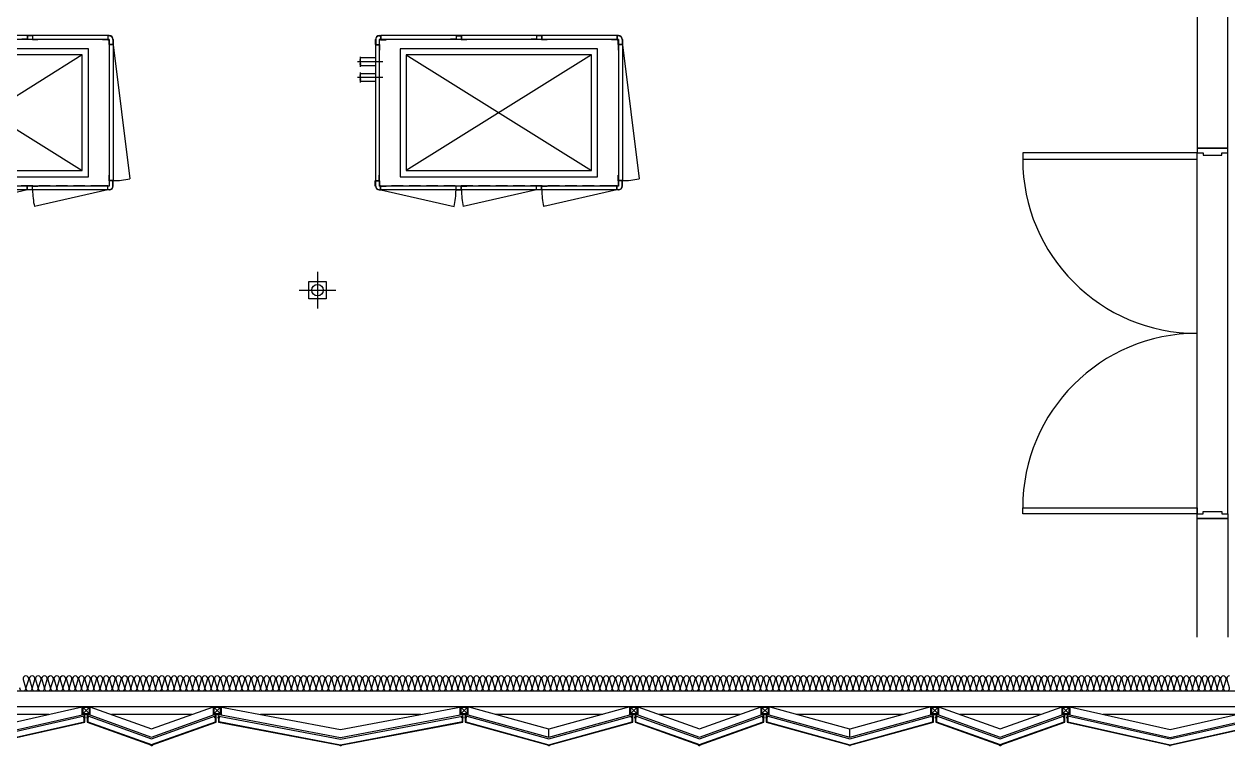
# Model space of a CAD drawing. Header units: millimetres. Extents: x -95754 to 177808, y 34455 to 150605.
# Drawn here: x 108102 to 115904, y 106751 to 111430 of the extents above; entities that cross this region are included whole.
import ezdxf

# ---------------------------------------------------------------- set-up
doc = ezdxf.new("R2010")
doc.units = ezdxf.units.MM
doc.header["$LTSCALE"] = 300
doc.linetypes.add('HID', pattern=[2.8, 1.8, -1])
doc.linetypes.add('HIDDEN', pattern=[0.375, 0.25, -0.125])
for name, color, linetype in [('6FIN', 6, 'Continuous'), ('A-DOOR', 4, 'Continuous'), ('A-DOOR-1', 1, 'Continuous'), ('A-DOOR-8', 8, 'Continuous'), ('A-ETC-기계', 253, 'Continuous'), ('A-SYM', 7, 'Continuous'), ('A-WALL-D', 7, 'Continuous'), ('A-지붕바닥', 251, 'Continuous'), ('A-하지철물', 55, 'Continuous'), ('alucobond', 4, 'Continuous'), ('ISL', 251, 'Continuous'), ('mold', 4, 'Continuous'), ('SHEET', 6, 'Continuous'), ('우수계획', 7, 'Continuous')]:
    doc.layers.add(name, color=color, linetype=linetype)

# ---------------------------------------------------------------- blocks, each defined once
blk = doc.blocks.new('FSD-6')
at = {"layer": 'A-DOOR'}
for points in [[(-200, 2370), (-1330, 2370), (-1330, 2330), (-200, 2330)], [(-200, 2400), (-200, 2370), (-160, 2370), (-160, 2355), (-40, 2355), (-40, 2370), (0, 2370), (0, 2400)], [(-200, 30), (-1330, 30), (-1330, 70), (-200, 70)], [(-200, 0), (-200, 30), (-160, 30), (-160, 45), (-40, 45), (-40, 30), (0, 30), (0, 0)]]:
    blk.add_lwpolyline(points, close=True, dxfattribs=at)
at = {"layer": 'A-DOOR-1'}
for centre, start, end in [((-200, 2330), 180, 270), ((-200, 70), 90, 180)]:
    blk.add_arc(centre, 1130, start, end, dxfattribs=at)
at = {"layer": 'A-DOOR-8'}
for p, q in [((-200, 30), (-200, 2370)), ((0, 30), (0, 2370))]:
    blk.add_line(p, q, dxfattribs=at)
blk = doc.blocks.new('EX-1100')
at = {"layer": '6FIN', "elevation": 0}
for points in [[(3.2, 204.1), (46.8, 204.1, 0.414214), (50, 207.3), (50, 250.9, 0.414214), (46.8, 254.1), (3.2, 254.1, 0.414214), (0, 250.9), (0, 207.3, 0.414214)], [(1146.8, 204.1), (1103.2, 204.1, -0.414214), (1100, 207.3), (1100, 250.9, -0.414214), (1103.2, 254.1), (1146.8, 254.1, -0.414214), (1150, 250.9), (1150, 207.3, -0.414214)]]:
    blk.add_lwpolyline(points, format="xyb", close=True, dxfattribs=at)
at = {"layer": 'A-하지철물'}
for p, q in [((1100, 254.1), (50, 254.1)), ((923.1, 204.1), (226.9, 204.1)), ((575, 55.9), (575, 107.8))]:
    blk.add_line(p, q, dxfattribs=at)
at = {"layer": 'A-하지철물', "elevation": 0}
blk.add_lwpolyline([(1100, 201.1), (1100, 253), (575, 107.8), (50, 253), (50, 201.1), (575, 55.9)], close=True, dxfattribs=at)
at = {"layer": 'A-하지철물'}
blk.add_circle((575, 4.1), 4.07, dxfattribs=at)
at = {"layer": 'alucobond', "color": 251, "linetype": 'HID', "ltscale": 10}
for p, q in [((30.2, 185.1), (41.5, 185.1)), ((31.5, 182.4), (31.5, 187.8)), ((31.5, 186.6), (39.5, 186.6)), ((31.5, 183.6), (39.5, 183.6)), ((32, 189.3), (32.5, 189.3)), ((32, 180.9), (32.5, 180.9)), ((32.5, 180.9), (32.5, 189.3)), ((38, 182.7), (38, 187.4)), ((39.5, 182.7), (39.5, 187.4)), ((1119.8, 185.1), (1108.5, 185.1)), ((1110.5, 182.7), (1110.5, 187.4)), ((1118.5, 186.6), (1110.5, 186.6)), ((1118.5, 183.6), (1110.5, 183.6)), ((1112, 182.7), (1112, 187.4)), ((1117.5, 180.9), (1117.5, 189.3)), ((1118, 189.3), (1117.5, 189.3)), ((1118, 180.9), (1117.5, 180.9)), ((1118.5, 182.4), (1118.5, 187.8))]:
    blk.add_line(p, q, dxfattribs=at)
at = {"layer": 'alucobond'}
for p, q in [((32.5, 195.1), (36.5, 195.1)), ((1117.5, 195.1), (1113.5, 195.1))]:
    blk.add_line(p, q, dxfattribs=at)
at = {"layer": 'alucobond', "color": 251, "linetype": 'HID', "ltscale": 10, "elevation": 0}
for points in [[(32, 189.3), (31.5, 187.8)], [(32, 180.9), (31.5, 182.4)], [(36.5, 194.5), (575, 45.6), (1113.5, 194.5)], [(1118, 189.3), (1118.5, 187.8)], [(1118, 180.9), (1118.5, 182.4)]]:
    blk.add_lwpolyline(points, dxfattribs=at)
at = {"layer": 'alucobond', "elevation": 0}
for points in [[(32.5, 195.1), (32.5, 154.1), (575, 4.1), (1117.5, 154.1), (1117.5, 195.1)], [(36.5, 195.1), (36.5, 157.1), (575, 8.2), (1113.5, 157.1), (1113.5, 195.1)], [(1113.5, 195.1), (1113.5, 157.2)]]:
    blk.add_lwpolyline(points, dxfattribs=at)
at = {"layer": 'alucobond', "color": 251, "linetype": 'HID', "ltscale": 10, "elevation": 0}
for points in [[(39.5, 186.6, -0.666667), (39.5, 183.6, -1.5)], [(1110.5, 186.6, 0.666667), (1110.5, 183.6, 1.5)]]:
    blk.add_lwpolyline(points, format="xyb", dxfattribs=at)
at = {"layer": 'alucobond', "color": 251, "linetype": 'HID', "ltscale": 10}
for centre, start, end in [((38.7, 187.4), 0, 180), ((38.7, 182.7), 180, 0), ((1111.3, 187.4), 0, 180), ((1111.3, 182.7), 180, 0)]:
    blk.add_arc(centre, 0.75, start, end, dxfattribs=at)
at = {"layer": 'mold', "color": 4, "elevation": 0}
for points in [[(25, 204.1), (25, 202.6)], [(1125, 204.1), (1125, 202.6)]]:
    blk.add_lwpolyline(points, dxfattribs=at)
at = {"layer": 'SHEET', "color": 8}
for p, q in [((46.8, 250.9), (3.2, 207.3)), ((3.2, 250.9), (46.8, 207.3)), ((1103.2, 250.9), (1146.8, 207.3)), ((1146.8, 250.9), (1103.2, 207.3))]:
    blk.add_line(p, q, dxfattribs=at)
at = {"layer": 'SHEET', "color": 8, "elevation": 0}
for points in [[(3.2, 207.3), (46.8, 207.3), (46.8, 250.9), (3.2, 250.9)], [(1146.8, 207.3), (1103.2, 207.3), (1103.2, 250.9), (1146.8, 250.9)]]:
    blk.add_lwpolyline(points, close=True, dxfattribs=at)
blk = doc.blocks.new('EX-850-1')
at = {"layer": '6FIN', "elevation": 0}
for points in [[(3.2, 204.1), (46.8, 204.1, 0.414214), (50, 207.3), (50, 250.9, 0.414214), (46.8, 254.1), (3.2, 254.1, 0.414214), (0, 250.9), (0, 207.3, 0.414214)], [(896.8, 204.1), (853.2, 204.1, -0.414214), (850, 207.3), (850, 250.9, -0.414214), (853.2, 254.1), (896.8, 254.1, -0.414214), (900, 250.9), (900, 207.3, -0.414214)]]:
    blk.add_lwpolyline(points, format="xyb", close=True, dxfattribs=at)
at = {"layer": 'A-하지철물'}
for p, q in [((850, 254.1), (50, 254.1)), ((710.9, 204.1), (189.1, 204.1))]:
    blk.add_line(p, q, dxfattribs=at)
at = {"layer": 'A-하지철물', "elevation": 0}
for points in [[(49.9, 254.1), (450, 110.3), (850.1, 254.1)], [(50, 204.1), (50, 200.9), (450, 57.2), (850, 200.9), (850, 204.1)]]:
    blk.add_lwpolyline(points, dxfattribs=at)
at = {"layer": 'A-하지철물'}
blk.add_circle((450, 4.1), 4.07, dxfattribs=at)
at = {"layer": 'alucobond', "color": 251, "linetype": 'HID', "ltscale": 10}
for p, q in [((30.2, 185.1), (41.5, 185.1)), ((31.5, 182.4), (31.5, 187.8)), ((31.5, 186.6), (39.5, 186.6)), ((31.5, 183.6), (39.5, 183.6)), ((32, 189.3), (32.5, 189.3)), ((32, 180.9), (32.5, 180.9)), ((32.5, 180.9), (32.5, 189.3)), ((38, 182.7), (38, 187.4)), ((39.5, 182.7), (39.5, 187.4)), ((869.8, 185.1), (858.5, 185.1)), ((860.5, 182.7), (860.5, 187.4)), ((868.5, 186.6), (860.5, 186.6)), ((868.5, 183.6), (860.5, 183.6)), ((862, 182.7), (862, 187.4)), ((867.5, 180.9), (867.5, 189.3)), ((868, 189.3), (867.5, 189.3)), ((868, 180.9), (867.5, 180.9)), ((868.5, 182.4), (868.5, 187.8))]:
    blk.add_line(p, q, dxfattribs=at)
at = {"layer": 'alucobond'}
for p, q in [((32.5, 195.1), (36.5, 195.1)), ((867.5, 195.1), (863.5, 195.1))]:
    blk.add_line(p, q, dxfattribs=at)
at = {"layer": 'alucobond', "color": 251, "linetype": 'HID', "ltscale": 10}
for points in [[(32, 189.3), (31.5, 187.8)], [(32, 180.9), (31.5, 182.4)], [(868, 189.3), (868.5, 187.8)], [(868, 180.9), (868.5, 182.4)]]:
    blk.add_lwpolyline(points, dxfattribs=at)
at = {"layer": 'alucobond', "elevation": 0}
for points in [[(32.5, 195.1), (32.5, 154.1), (450, 4.1), (867.5, 154.1), (867.5, 195.1)], [(36.5, 195.1), (36.5, 156.9), (450, 8.3), (863.5, 156.9), (863.5, 195.1)]]:
    blk.add_lwpolyline(points, dxfattribs=at)
at = {"layer": 'alucobond', "color": 251, "linetype": 'HID', "ltscale": 10, "elevation": 0}
blk.add_lwpolyline([(36.5, 195.1), (450, 46.6), (863.5, 195.1)], dxfattribs=at)
at = {"layer": 'alucobond', "color": 251, "linetype": 'HID', "ltscale": 10}
for points in [[(39.5, 186.6, -0.666667), (39.5, 183.6, -1.5)], [(860.5, 186.6, 0.666667), (860.5, 183.6, 1.5)]]:
    blk.add_lwpolyline(points, format="xyb", dxfattribs=at)
for centre, start, end in [((38.7, 187.4), 0, 180), ((38.7, 182.7), 180, 0), ((861.3, 187.4), 0, 180), ((861.3, 182.7), 180, 0)]:
    blk.add_arc(centre, 0.75, start, end, dxfattribs=at)
at = {"layer": 'mold', "color": 4}
for points in [[(25, 204.1), (25, 202.6)], [(875, 204.1), (875, 202.6)]]:
    blk.add_lwpolyline(points, dxfattribs=at)
at = {"layer": 'SHEET', "color": 8}
for p, q in [((46.8, 250.9), (3.2, 207.3)), ((3.2, 250.9), (46.8, 207.3)), ((853.2, 250.9), (896.8, 207.3)), ((896.8, 250.9), (853.2, 207.3))]:
    blk.add_line(p, q, dxfattribs=at)
at = {"layer": 'SHEET', "color": 8, "elevation": 0}
for points in [[(3.2, 207.3), (46.8, 207.3), (46.8, 250.9), (3.2, 250.9)], [(896.8, 207.3), (853.2, 207.3), (853.2, 250.9), (896.8, 250.9)]]:
    blk.add_lwpolyline(points, close=True, dxfattribs=at)
blk = doc.blocks.new('EX-1350')
at = {"layer": '6FIN', "elevation": 0}
for points in [[(3.2, 204.1), (46.8, 204.1, 0.414214), (50, 207.3), (50, 250.9, 0.414214), (46.8, 254.1), (3.2, 254.1, 0.414214), (0, 250.9), (0, 207.3, 0.414214)], [(1396.8, 204.1), (1353.2, 204.1, -0.414214), (1350, 207.3), (1350, 250.9, -0.414214), (1353.2, 254.1), (1396.8, 254.1, -0.414214), (1400, 250.9), (1400, 207.3, -0.414214)]]:
    blk.add_lwpolyline(points, format="xyb", close=True, dxfattribs=at)
at = {"layer": 'A-하지철물'}
for p, q in [((1350, 254.1), (50, 254.1)), ((1133.9, 204.1), (266.1, 204.1))]:
    blk.add_line(p, q, dxfattribs=at)
at = {"layer": 'A-하지철물', "elevation": 0}
for points in [[(49.7, 252.7), (700, 106.6), (1350.3, 252.7)], [(50, 254.1), (50, 201.4), (700, 55.3), (1350, 201.4), (1350, 254.1)]]:
    blk.add_lwpolyline(points, dxfattribs=at)
at = {"layer": 'A-하지철물'}
blk.add_circle((700, 4.1), 4.07, dxfattribs=at)
at = {"layer": 'alucobond', "color": 251, "linetype": 'HID', "ltscale": 10}
for p, q in [((30.2, 185.1), (41.5, 185.1)), ((31.5, 182.4), (31.5, 187.8)), ((31.5, 186.6), (39.5, 186.6)), ((31.5, 183.6), (39.5, 183.6)), ((32, 189.3), (32.5, 189.3)), ((32, 180.9), (32.5, 180.9)), ((32.5, 180.9), (32.5, 189.3)), ((38, 182.7), (38, 187.4)), ((39.5, 182.7), (39.5, 187.4)), ((1369.8, 185.1), (1358.5, 185.1)), ((1360.5, 182.7), (1360.5, 187.4)), ((1368.5, 186.6), (1360.5, 186.6)), ((1368.5, 183.6), (1360.5, 183.6)), ((1362, 182.7), (1362, 187.4)), ((1367.5, 180.9), (1367.5, 189.3)), ((1368, 189.3), (1367.5, 189.3)), ((1368, 180.9), (1367.5, 180.9)), ((1368.5, 182.4), (1368.5, 187.8))]:
    blk.add_line(p, q, dxfattribs=at)
at = {"layer": 'alucobond'}
for p, q in [((32.5, 195.1), (36.5, 195.1)), ((1367.5, 195.1), (1363.5, 195.1))]:
    blk.add_line(p, q, dxfattribs=at)
at = {"layer": 'alucobond', "color": 251, "linetype": 'HID', "ltscale": 10, "elevation": 0}
for points in [[(32, 189.3), (31.5, 187.8)], [(32, 180.9), (31.5, 182.4)], [(36.5, 194.2), (700, 45.1), (1363.5, 194.2)], [(1368, 189.3), (1368.5, 187.8)], [(1368, 180.9), (1368.5, 182.4)]]:
    blk.add_lwpolyline(points, dxfattribs=at)
at = {"layer": 'alucobond', "elevation": 0}
for points in [[(32.5, 195.1), (32.5, 154.1), (700, 4.1), (1367.5, 154.1), (1367.5, 195.1)], [(36.5, 195.1), (36.5, 157.3), (700, 8.2), (1363.5, 157.3), (1363.5, 195.1)]]:
    blk.add_lwpolyline(points, dxfattribs=at)
at = {"layer": 'alucobond', "color": 251, "linetype": 'HID', "ltscale": 10, "elevation": 0}
for points in [[(39.5, 186.6, -0.666667), (39.5, 183.6, -1.5)], [(1360.5, 186.6, 0.666667), (1360.5, 183.6, 1.5)]]:
    blk.add_lwpolyline(points, format="xyb", dxfattribs=at)
at = {"layer": 'alucobond', "color": 251, "linetype": 'HID', "ltscale": 10}
for centre, start, end in [((38.7, 187.4), 0, 180), ((38.7, 182.7), 180, 0), ((1361.3, 187.4), 0, 180), ((1361.3, 182.7), 180, 0)]:
    blk.add_arc(centre, 0.75, start, end, dxfattribs=at)
at = {"layer": 'mold', "color": 4, "elevation": 0}
for points in [[(25, 204.1), (25, 202.6)], [(1375, 204.1), (1375, 202.6)]]:
    blk.add_lwpolyline(points, dxfattribs=at)
at = {"layer": 'SHEET', "color": 8}
for p, q in [((46.8, 250.9), (3.2, 207.3)), ((3.2, 250.9), (46.8, 207.3)), ((1353.2, 250.9), (1396.8, 207.3)), ((1396.8, 250.9), (1353.2, 207.3))]:
    blk.add_line(p, q, dxfattribs=at)
at = {"layer": 'SHEET', "color": 8, "elevation": 0}
for points in [[(3.2, 207.3), (46.8, 207.3), (46.8, 250.9), (3.2, 250.9)], [(1396.8, 207.3), (1353.2, 207.3), (1353.2, 250.9), (1396.8, 250.9)]]:
    blk.add_lwpolyline(points, close=True, dxfattribs=at)
blk = doc.blocks.new('EX-1600')
at = {"layer": '6FIN', "elevation": 0}
for points in [[(3.2, 204.1), (46.8, 204.1, 0.414214), (50, 207.3), (50, 250.9, 0.414214), (46.8, 254.1), (3.2, 254.1, 0.414214), (0, 250.9), (0, 207.3, 0.414214)], [(1646.8, 204.1), (1603.2, 204.1, -0.414214), (1600, 207.3), (1600, 250.9, -0.414214), (1603.2, 254.1), (1646.8, 254.1, -0.414214), (1650, 250.9), (1650, 207.3, -0.414214)]]:
    blk.add_lwpolyline(points, format="xyb", close=True, dxfattribs=at)
at = {"layer": 'A-하지철물'}
for p, q in [((1600, 254.1), (50, 254.1)), ((1344, 204.1), (306, 204.1))]:
    blk.add_line(p, q, dxfattribs=at)
at = {"layer": 'A-하지철물', "elevation": 0}
for points in [[(41.9, 254.1), (825, 105.8), (1608.1, 254.1)], [(50, 204.1), (50, 201.6), (825, 55), (1600, 201.6), (1600, 204.1)]]:
    blk.add_lwpolyline(points, dxfattribs=at)
at = {"layer": 'A-하지철물'}
blk.add_circle((825, 4.1), 4.07, dxfattribs=at)
at = {"layer": 'alucobond', "color": 251, "linetype": 'HID', "ltscale": 10}
for p, q in [((30.2, 185.1), (41.5, 185.1)), ((31.5, 182.4), (31.5, 187.8)), ((31.5, 186.6), (39.5, 186.6)), ((31.5, 183.6), (39.5, 183.6)), ((32, 189.3), (32.5, 189.3)), ((32, 180.9), (32.5, 180.9)), ((32.5, 180.9), (32.5, 189.3)), ((38, 182.7), (38, 187.4)), ((39.5, 182.7), (39.5, 187.4)), ((1619.8, 185.1), (1608.5, 185.1)), ((1610.5, 182.7), (1610.5, 187.4)), ((1618.5, 186.6), (1610.5, 186.6)), ((1618.5, 183.6), (1610.5, 183.6)), ((1612, 182.7), (1612, 187.4)), ((1617.5, 180.9), (1617.5, 189.3)), ((1618, 189.3), (1617.5, 189.3)), ((1618, 180.9), (1617.5, 180.9)), ((1618.5, 182.4), (1618.5, 187.8))]:
    blk.add_line(p, q, dxfattribs=at)
at = {"layer": 'alucobond'}
for p, q in [((32.5, 195.1), (36.5, 195.1)), ((1617.5, 195.1), (1613.5, 195.1))]:
    blk.add_line(p, q, dxfattribs=at)
at = {"layer": 'alucobond', "color": 251, "linetype": 'HID', "ltscale": 10}
for points in [[(32, 189.3), (31.5, 187.8)], [(32, 180.9), (31.5, 182.4)]]:
    blk.add_lwpolyline(points, dxfattribs=at)
at = {"layer": 'alucobond', "elevation": 0}
for points in [[(32.5, 195.1), (32.5, 154.1), (825, 4.1), (1617.5, 154.1), (1617.5, 195.1)], [(36.5, 195.1), (36.5, 157.4), (825, 8.1), (1613.5, 157.4), (1613.5, 195.1)]]:
    blk.add_lwpolyline(points, dxfattribs=at)
at = {"layer": 'alucobond', "color": 251, "linetype": 'HID', "ltscale": 10, "elevation": 0}
for points in [[(36.5, 194), (825, 44.8), (1613.5, 194)], [(1618, 189.3), (1618.5, 187.8)], [(1618, 180.9), (1618.5, 182.4)]]:
    blk.add_lwpolyline(points, dxfattribs=at)
at = {"layer": 'alucobond', "color": 251, "linetype": 'HID', "ltscale": 10}
blk.add_lwpolyline([(39.5, 186.6, -0.666667), (39.5, 183.6, -1.5)], format="xyb", dxfattribs=at)
at = {"layer": 'alucobond', "color": 251, "linetype": 'HID', "ltscale": 10, "elevation": 0}
blk.add_lwpolyline([(1610.5, 186.6, 0.666667), (1610.5, 183.6, 1.5)], format="xyb", dxfattribs=at)
at = {"layer": 'alucobond', "color": 251, "linetype": 'HID', "ltscale": 10}
for centre, start, end in [((38.7, 187.4), 0, 180), ((38.7, 182.7), 180, 0), ((1611.3, 187.4), 0, 180), ((1611.3, 182.7), 180, 0)]:
    blk.add_arc(centre, 0.75, start, end, dxfattribs=at)
at = {"layer": 'mold', "color": 4}
blk.add_lwpolyline([(25, 204.1), (25, 202.6)], dxfattribs=at)
at = {"layer": 'mold', "color": 4, "elevation": 0}
blk.add_lwpolyline([(1625, 204.1), (1625, 202.6)], dxfattribs=at)
at = {"layer": 'SHEET', "color": 8}
for p, q in [((46.8, 250.9), (3.2, 207.3)), ((3.2, 250.9), (46.8, 207.3)), ((1603.2, 250.9), (1646.8, 207.3)), ((1646.8, 250.9), (1603.2, 207.3))]:
    blk.add_line(p, q, dxfattribs=at)
at = {"layer": 'SHEET', "color": 8, "elevation": 0}
for points in [[(3.2, 207.3), (46.8, 207.3), (46.8, 250.9), (3.2, 250.9)], [(1646.8, 207.3), (1603.2, 207.3), (1603.2, 250.9), (1646.8, 250.9)]]:
    blk.add_lwpolyline(points, close=True, dxfattribs=at)
blk = doc.blocks.new('A$Cacae0627')
at = {"layer": '우수계획', "color": 1}
for p, q in [((0, 528), (0, -528)), ((-528, 0), (528, 0))]:
    blk.add_line(p, q, dxfattribs=at)
at = {"layer": '우수계획', "color": 6, "lineweight": -3}
blk.add_lwpolyline([(-250, 250), (250, 250), (250, -250), (-250, -250)], close=True, dxfattribs=at)
blk.add_circle((0, 0), 167, dxfattribs=at)
blk = doc.blocks.new('A$Cfdea7a82')
at = {"layer": 'A-SYM', "xscale": 0.2249999999999964, "yscale": 0.2249999999999964, "zscale": 0.2249999999999964}
blk.add_blockref('A$Cacae0627', (203.8, 118.8, 0), dxfattribs=at)
blk = doc.blocks.new('A$C1CC31BB9')
at = {"color": 0, "linetype": 'Continuous'}
for p, q in [((36.2, 25), (0, 25)), ((0, 25), (0, 23.8)), ((35, 23.8), (0, 23.8)), ((35, 0), (35, 23.8)), ((35, 0), (70, 0)), ((36.2, 1.2), (36.2, 25)), ((36.2, 1.2), (68.8, 1.2)), ((68.8, 1.2), (68.8, 25)), ((68.8, 25), (105, 25)), ((70, 0), (70, 23.8)), ((70, 23.8), (105, 23.8)), ((105, 25), (105, 23.8))]:
    blk.add_line(p, q, dxfattribs=at)
blk = doc.blocks.new('G$C5C232643')
at = {"color": 0}
for p, q in [((-775, 0), (-765, 0)), ((-765, 0), (-765, -25)), ((765, 0), (-765, 0)), ((775, 0), (765, 0)), ((765, 0), (765, -25)), ((-800, -25), (-800, -60)), ((-800, -25), (-800, -60)), ((-800, -60), (-775, -60)), ((-800, -60), (-800, -940)), ((-800, -60), (-800, -940)), ((-775, -60), (-775, -95)), ((-765, -25), (-730, -25)), ((765, -25), (730, -25)), ((800, -60), (775, -60)), ((775, -60), (775, -95)), ((800, -25), (800, -60)), ((800, -60), (800, -940)), ((-897.9, -202.2), (-897.9, -136.5)), ((-800, -144.7), (-800, -144.7)), ((-800, -144.7), (-800, -144.7)), ((-752.1, -169.8), (-917.2, -169.8)), ((-752.1, -271.5), (-917.2, -271.5)), ((-897.9, -303.9), (-897.9, -238.2)), ((-800, -500), (-800, -900)), ((-775, -940), (-775, -905)), ((775, -940), (775, -905)), ((-800, -975), (-800, -940)), ((-800, -940), (-775, -940)), ((-800, -975), (-800, -940)), ((-800, -975), (-800, -940)), ((-775, -1000), (-765, -1000)), ((-765, -1000), (-765, -975)), ((-765, -975), (-730, -975)), ((765, -1000), (-765, -1000)), ((765, -975), (730, -975)), ((765, -1000), (765, -975)), ((775, -1000), (765, -1000)), ((800, -940), (775, -940)), ((800, -975), (800, -940))]:
    blk.add_line(p, q, dxfattribs=at)
at = {"color": 0, "linetype": 'HIDDEN'}
for p, q in [((-801.6, -25), (-801.6, -58.4)), ((-798.4, -25), (-798.4, -58.4)), ((-798.4, -58.4), (-773.4, -58.4)), ((-775, -1.6), (-766.6, -1.6)), ((-773.4, -58.4), (-773.4, -95)), ((-766.6, -1.6), (-766.6, -26.6)), ((-766.6, -26.6), (-730, -26.6)), ((-730, -26.6), (-730, -25)), ((730, -26.6), (730, -25)), ((766.6, -26.6), (730, -26.6)), ((775, -1.6), (766.6, -1.6)), ((766.6, -1.6), (766.6, -26.6)), ((798.4, -58.4), (773.4, -58.4)), ((773.4, -58.4), (773.4, -95)), ((798.4, -25), (798.4, -58.4)), ((-773.4, -95), (-775, -95)), ((773.4, -95), (775, -95)), ((-773.4, -905), (-775, -905)), ((-773.4, -941.6), (-773.4, -905)), ((773.4, -941.6), (773.4, -905)), ((773.4, -905), (775, -905)), ((-801.6, -975), (-801.6, -941.6)), ((-798.4, -975), (-798.4, -941.6)), ((-798.4, -941.6), (-773.4, -941.6)), ((-775, -998.4), (-766.6, -998.4)), ((-766.6, -998.4), (-766.6, -973.4)), ((-766.6, -973.4), (-730, -973.4)), ((-730, -973.4), (-730, -975)), ((730, -973.4), (-730, -973.4)), ((766.6, -973.4), (730, -973.4)), ((730, -973.4), (730, -975)), ((766.6, -998.4), (766.6, -973.4)), ((775, -998.4), (766.6, -998.4)), ((798.4, -941.6), (773.4, -941.6)), ((798.4, -975), (798.4, -941.6))]:
    blk.add_line(p, q, dxfattribs=at)
at = {"color": 0, "linetype": 'Continuous'}
for p, q in [((-775, -25), (-775, -975)), ((775, -25), (-775, -25)), ((775, -25), (775, -975)), ((800, -60), (908.1, -927.7)), ((775, -975), (-775, -975)), ((-765, -1000), (-290.3, -1108.1)), ((244, -1000), (-230.7, -1108.1)), ((765, -1000), (290.3, -1108.1))]:
    blk.add_line(p, q, dxfattribs=at)
at = {"color": 0, "linetype": 'ByBlock'}
for p, q in [((-773.4, -58.4), (-773.4, -26.6)), ((-766.6, -26.6), (-773.4, -26.6)), ((766.6, -26.6), (773.4, -26.6)), ((773.4, -58.4), (773.4, -26.6)), ((-800, -144.8), (-897.9, -144.8)), ((-800, -194.8), (-897.9, -194.8)), ((-800, -246.5), (-897.9, -246.5)), ((-800, -296.5), (-897.9, -296.5)), ((-773.4, -941.6), (-773.4, -973.4)), ((-766.6, -973.4), (-773.4, -973.4)), ((766.6, -973.4), (773.4, -973.4)), ((773.4, -941.6), (773.4, -973.4))]:
    blk.add_line(p, q, dxfattribs=at)
at = {"color": 0, "linetype": 'Continuous', "ltscale": 1000}
for p, q in [((600, -125), (-600, -875)), ((-600, -125), (600, -875))]:
    blk.add_line(p, q, dxfattribs=at)
at = {"color": 0, "linetype": 'ByBlock'}
blk.add_lwpolyline([(-640, -915), (640, -915), (640, -85), (-640, -85)], close=True, dxfattribs=at)
at = {"color": 0, "linetype": 'Continuous'}
blk.add_lwpolyline([(-600, -875), (600, -875), (600, -125), (-600, -125)], close=True, dxfattribs=at)
at = {"color": 0}
for centre, start, end in [((-775, -25), 90, 180), ((775, -25), 0, 90), ((-775, -975), 180, 270), ((775, -975), 270, 0)]:
    blk.add_arc(centre, 25, start, end, dxfattribs=at)
at = {"color": 0, "linetype": 'HIDDEN'}
for centre, start, end in [((-775, -25), 90, 180.00287), ((775, -25), 359.99713, 90), ((-775, -975), 179.99713, 270), ((775, -975), 270, 0.00287)]:
    blk.add_arc(centre, 23.4, start, end, dxfattribs=at)
at = {"color": 0, "linetype": 'ByBlock'}
for centre, start, end in [((-868, -157.3), 157.30187, 202.69813), ((-868, -182.3), 157.30187, 202.69813), ((-927.8, -182.3), 337.30187, 22.69813), ((-868, -259), 157.30187, 202.69813), ((-868, -284), 157.30187, 202.69813), ((-927.8, -284), 337.30187, 22.69813)]:
    blk.add_arc(centre, 32.4, start, end, dxfattribs=at)
at = {"color": 0, "linetype": 'Continuous'}
for centre, start, end in [((800, -459.5), 270, 283.00724), ((-758.5, -1000), 346.99276, 0), ((237.5, -1000), 180, 193.00724), ((758.5, -1000), 180, 193.00724)]:
    blk.add_arc(centre, 480.5, start, end, dxfattribs=at)
at = {"color": 0, "xscale": -1, "rotation": 180}
blk.add_blockref('A$C1CC31BB9', (-313, 0), dxfattribs=at)
at = {"color": 0, "rotation": 180}
blk.add_blockref('A$C1CC31BB9', (313, 0), dxfattribs=at)
at = {"color": 0}
blk.add_blockref('A$C1CC31BB9', (-313, -1000), dxfattribs=at)
at = {"color": 0, "xscale": -1}
blk.add_blockref('A$C1CC31BB9', (313, -1000), dxfattribs=at)
blk = doc.blocks.new('4F_기계장비')
at = {"layer": 'A-ETC-기계'}
for p in [(15325.5, -37250), (18625.5, -37250)]:
    blk.add_blockref('G$C5C232643', p, dxfattribs=at)

msp = doc.modelspace()

# ---------------------------------------------------------------- linework, layer by layer
at = {"layer": 'A-WALL-D', "elevation": 0}
for points in [[(104153.6, 124005), (115703.6, 124005), (115703.6, 110625), (115903.6, 110625), (115903.6, 124205), (101953.6, 124205)], [(115703.6, 107455), (115703.6, 108225), (115903.6, 108225), (115903.6, 107455)]]:
    msp.add_lwpolyline(points, dxfattribs=at)
at = {"layer": 'ISL', "elevation": 0}
msp.add_lwpolyline([(177453.6, 135425), (177453.6, 107105), (92053.6, 107105), (92053.6, 121780)], dxfattribs=at)
msp.add_lwpolyline([(115913.9, 107205, 0.509267), (115896.3, 107180.8), (115911.6, 107129.3, -1.372593), (115876.3, 107129.3), (115891.6, 107180.8, 0.509267), (115873.9, 107205, 0.509267), (115856.3, 107180.8), (115871.6, 107129.3, -1.372593), (115836.3, 107129.3), (115851.6, 107180.8, 0.509267), (115833.9, 107205, 0.509267), (115816.3, 107180.8), (115831.6, 107129.3, -1.372593), (115796.3, 107129.3), (115811.6, 107180.8, 0.509267), (115793.9, 107205, 0.509267), (115776.3, 107180.8), (115791.6, 107129.3, -1.372593), (115756.3, 107129.3), (115771.6, 107180.8, 0.509267), (115753.9, 107205, 0.509267), (115736.3, 107180.8), (115751.6, 107129.3, -1.372593), (115716.3, 107129.3), (115731.6, 107180.8, 0.509267), (115713.9, 107205, 0.509267), (115696.3, 107180.8), (115711.6, 107129.3, -1.372593), (115676.3, 107129.3), (115691.6, 107180.8, 0.509267), (115673.9, 107205, 0.509267), (115656.3, 107180.8), (115671.6, 107129.3, -1.372593), (115636.3, 107129.3), (115651.6, 107180.8, 0.509267), (115633.9, 107205, 0.509267), (115616.3, 107180.8), (115631.6, 107129.3, -1.372593), (115596.3, 107129.3), (115611.6, 107180.8, 0.509267), (115593.9, 107205, 0.509267), (115576.3, 107180.8), (115591.6, 107129.3, -1.372593), (115556.3, 107129.3), (115571.6, 107180.8, 0.509267), (115553.9, 107205, 0.509267), (115536.3, 107180.8), (115551.6, 107129.3, -1.372593), (115516.3, 107129.3), (115531.6, 107180.8, 0.509267), (115513.9, 107205, 0.509267), (115496.3, 107180.8), (115511.6, 107129.3, -1.372593), (115476.3, 107129.3), (115491.6, 107180.8, 0.509267), (115473.9, 107205, 0.509267), (115456.3, 107180.8), (115471.6, 107129.3, -1.372593), (115436.3, 107129.3), (115451.6, 107180.8, 0.509267), (115433.9, 107205, 0.509267), (115416.3, 107180.8), (115431.6, 107129.3, -1.372593), (115396.3, 107129.3), (115411.6, 107180.8, 0.509267), (115393.9, 107205, 0.509267), (115376.3, 107180.8), (115391.6, 107129.3, -1.372593), (115356.3, 107129.3), (115371.6, 107180.8, 0.509267), (115353.9, 107205, 0.509267), (115336.3, 107180.8), (115351.6, 107129.3, -1.372593), (115316.3, 107129.3), (115331.6, 107180.8, 0.509267), (115313.9, 107205, 0.509267), (115296.3, 107180.8), (115311.6, 107129.3, -1.372593), (115276.3, 107129.3), (115291.6, 107180.8, 0.509267), (115274, 107205, 0.509267), (115256.3, 107180.8), (115271.6, 107129.3, -1.372593), (115236.3, 107129.3), (115251.6, 107180.8, 0.509267), (115234, 107205, 0.509267), (115216.3, 107180.8), (115231.6, 107129.3, -1.372593), (115196.3, 107129.3), (115211.6, 107180.8, 0.509267), (115194, 107205, 0.509267), (115176.3, 107180.8), (115191.6, 107129.3, -1.372593), (115156.3, 107129.3), (115171.6, 107180.8, 0.509267), (115154, 107205, 0.509267), (115136.3, 107180.8), (115151.6, 107129.3, -1.372593), (115116.3, 107129.3), (115131.6, 107180.8, 0.509267), (115114, 107205, 0.509267), (115096.3, 107180.8), (115111.6, 107129.3, -1.372593), (115076.3, 107129.3), (115091.6, 107180.8, 0.509267), (115074, 107205, 0.509267), (115056.3, 107180.8), (115071.6, 107129.3, -1.372593), (115036.3, 107129.3), (115051.6, 107180.8, 0.509267), (115034, 107205, 0.509267), (115016.3, 107180.8), (115031.6, 107129.3, -1.372593), (114996.3, 107129.3), (115011.6, 107180.8, 0.509267), (114994, 107205, 0.509267), (114976.3, 107180.8), (114991.6, 107129.3, -1.372593), (114956.3, 107129.3), (114971.6, 107180.8, 0.509267), (114954, 107205, 0.509267), (114936.3, 107180.8), (114951.6, 107129.3, -1.372593), (114916.3, 107129.3), (114931.6, 107180.8, 0.509267), (114914, 107205, 0.509267), (114896.3, 107180.8), (114911.6, 107129.3, -1.372593), (114876.3, 107129.3), (114891.6, 107180.8, 0.509267), (114874, 107205, 0.509267), (114856.3, 107180.8), (114871.6, 107129.3, -1.372593), (114836.3, 107129.3), (114851.6, 107180.8, 0.509267), (114834, 107205, 0.509267), (114816.3, 107180.8), (114831.6, 107129.3, -1.372593), (114796.3, 107129.3), (114811.6, 107180.8, 0.509267), (114794, 107205, 0.509267), (114776.3, 107180.8), (114791.6, 107129.3, -1.372593), (114756.3, 107129.3), (114771.6, 107180.8, 0.509267), (114754, 107205, 0.509267), (114736.3, 107180.8), (114751.6, 107129.3, -1.372593), (114716.3, 107129.3), (114731.6, 107180.8, 0.509267), (114714, 107205, 0.509267), (114696.3, 107180.8), (114711.6, 107129.3, -1.372593), (114676.3, 107129.3), (114691.6, 107180.8, 0.509267), (114674, 107205, 0.509267), (114656.3, 107180.8), (114671.6, 107129.3, -1.372593), (114636.3, 107129.3), (114651.6, 107180.8, 0.509267), (114634, 107205, 0.509267), (114616.3, 107180.8), (114631.6, 107129.3, -1.372593), (114596.3, 107129.3), (114611.6, 107180.8, 0.509267), (114594, 107205, 0.509267), (114576.3, 107180.8), (114591.6, 107129.3, -1.372593), (114556.3, 107129.3), (114571.6, 107180.8, 0.509267), (114554, 107205, 0.509267), (114536.3, 107180.8), (114551.6, 107129.3, -1.372593), (114516.3, 107129.3), (114531.6, 107180.8, 0.509267), (114514, 107205, 0.509267), (114496.3, 107180.8), (114511.6, 107129.3, -1.372593), (114476.3, 107129.3), (114491.6, 107180.8, 0.509267), (114474, 107205, 0.509267), (114456.3, 107180.8), (114471.6, 107129.3, -1.372593), (114436.3, 107129.3), (114451.6, 107180.8, 0.509267), (114434, 107205, 0.509267), (114416.3, 107180.8), (114431.6, 107129.3, -1.372593), (114396.3, 107129.3), (114411.6, 107180.8, 0.509267), (114394, 107205, 0.509267), (114376.3, 107180.8), (114391.6, 107129.3, -1.372593), (114356.3, 107129.3), (114371.6, 107180.8, 0.509267), (114354, 107205, 0.509267), (114336.3, 107180.8), (114351.6, 107129.3, -1.372593), (114316.3, 107129.3), (114331.6, 107180.8, 0.509267), (114314, 107205, 0.509267), (114296.3, 107180.8), (114311.6, 107129.3, -1.372593), (114276.3, 107129.3), (114291.6, 107180.8, 0.509267), (114274, 107205, 0.509267), (114256.3, 107180.8), (114271.6, 107129.3, -1.372593), (114236.3, 107129.3), (114251.6, 107180.8, 0.509267), (114234, 107205, 0.509267), (114216.3, 107180.8), (114231.6, 107129.3, -1.372593), (114196.3, 107129.3), (114211.6, 107180.8, 0.509267), (114194, 107205, 0.509267), (114176.3, 107180.8), (114191.6, 107129.3, -1.372593), (114156.3, 107129.3), (114171.6, 107180.8, 0.509267), (114154, 107205, 0.509267), (114136.3, 107180.8), (114151.6, 107129.3, -1.372593), (114116.3, 107129.3), (114131.6, 107180.8, 0.509267), (114114, 107205, 0.509267), (114096.3, 107180.8), (114111.6, 107129.3, -1.372593), (114076.3, 107129.3), (114091.6, 107180.8, 0.509267), (114074, 107205, 0.509267), (114056.3, 107180.8), (114071.6, 107129.3, -1.372593), (114036.3, 107129.3), (114051.6, 107180.8, 0.509267), (114034, 107205, 0.509267), (114016.3, 107180.8), (114031.6, 107129.3, -1.372593), (113996.3, 107129.3), (114011.6, 107180.8, 0.509267), (113994, 107205, 0.509267), (113976.3, 107180.8), (113991.6, 107129.3, -1.372593), (113956.3, 107129.3), (113971.6, 107180.8, 0.509267), (113954, 107205, 0.509267), (113936.3, 107180.8), (113951.6, 107129.3, -1.372593), (113916.3, 107129.3), (113931.6, 107180.8, 0.509267), (113914, 107205, 0.509267), (113896.3, 107180.8), (113911.6, 107129.3, -1.372593), (113876.3, 107129.3), (113891.6, 107180.8, 0.509267), (113874, 107205, 0.509267), (113856.3, 107180.8), (113871.6, 107129.3, -1.372593), (113836.3, 107129.3), (113851.6, 107180.8, 0.509267), (113834, 107205, 0.509267), (113816.3, 107180.8), (113831.6, 107129.3, -1.372593), (113796.3, 107129.3), (113811.6, 107180.8, 0.509267), (113794, 107205, 0.509267), (113776.3, 107180.8), (113791.6, 107129.3, -1.372593), (113756.3, 107129.3), (113771.6, 107180.8, 0.509267), (113754, 107205, 0.509267), (113736.3, 107180.8), (113751.6, 107129.3, -1.372593), (113716.3, 107129.3), (113731.6, 107180.8, 0.509267), (113714, 107205, 0.509267), (113696.3, 107180.8), (113711.6, 107129.3, -1.372593), (113676.3, 107129.3), (113691.6, 107180.8, 0.509267), (113674, 107205, 0.509267), (113656.3, 107180.8), (113671.6, 107129.3, -1.372593), (113636.3, 107129.3), (113651.6, 107180.8, 0.509267), (113634, 107205, 0.509267), (113616.3, 107180.8), (113631.6, 107129.3, -1.372593), (113596.3, 107129.3), (113611.6, 107180.8, 0.509267), (113594, 107205, 0.509267), (113576.3, 107180.8), (113591.6, 107129.3, -1.372593), (113556.3, 107129.3), (113571.6, 107180.8, 0.509267), (113554, 107205, 0.509267), (113536.3, 107180.8), (113551.6, 107129.3, -1.372593), (113516.3, 107129.3), (113531.6, 107180.8, 0.509267), (113514, 107205, 0.509267), (113496.3, 107180.8), (113511.6, 107129.3, -1.372593), (113476.3, 107129.3), (113491.6, 107180.8, 0.509267), (113474, 107205, 0.509267), (113456.3, 107180.8), (113471.6, 107129.3, -1.372593), (113436.3, 107129.3), (113451.6, 107180.8, 0.509267), (113434, 107205, 0.509267), (113416.3, 107180.8), (113431.6, 107129.3, -1.372593), (113396.3, 107129.3), (113411.6, 107180.8, 0.509267), (113394, 107205, 0.509267), (113376.3, 107180.8), (113391.6, 107129.3, -1.372593), (113356.3, 107129.3), (113371.6, 107180.8, 0.509267), (113354, 107205, 0.509267), (113336.3, 107180.8), (113351.6, 107129.3, -1.372593), (113316.3, 107129.3), (113331.6, 107180.8, 0.509267), (113314, 107205, 0.509267), (113296.3, 107180.8), (113311.6, 107129.3, -1.372593), (113276.3, 107129.3), (113291.6, 107180.8, 0.509267), (113274, 107205, 0.509267), (113256.3, 107180.8), (113271.6, 107129.3, -1.372593), (113236.3, 107129.3), (113251.6, 107180.8, 0.509267), (113234, 107205, 0.509267), (113216.3, 107180.8), (113231.6, 107129.3, -1.372593), (113196.3, 107129.3), (113211.6, 107180.8, 0.509267), (113194, 107205, 0.509267), (113176.3, 107180.8), (113191.6, 107129.3, -1.372593), (113156.3, 107129.3), (113171.6, 107180.8, 0.509267), (113154, 107205, 0.509267), (113136.3, 107180.8), (113151.6, 107129.3, -1.372593), (113116.3, 107129.3), (113131.6, 107180.8, 0.509267), (113114, 107205, 0.509267), (113096.3, 107180.8), (113111.6, 107129.3, -1.372593), (113076.3, 107129.3), (113091.6, 107180.8, 0.509267), (113074, 107205, 0.509267), (113056.3, 107180.8), (113071.6, 107129.3, -1.372593), (113036.3, 107129.3), (113051.6, 107180.8, 0.509267), (113034, 107205, 0.509267), (113016.3, 107180.8), (113031.6, 107129.3, -1.372593), (112996.3, 107129.3), (113011.6, 107180.8, 0.509267), (112994, 107205, 0.509267), (112976.3, 107180.8), (112991.6, 107129.3, -1.372593), (112956.3, 107129.3), (112971.6, 107180.8, 0.509267), (112954, 107205, 0.509267), (112936.3, 107180.8), (112951.6, 107129.3, -1.372593), (112916.3, 107129.3), (112931.6, 107180.8, 0.509267), (112914, 107205, 0.509267), (112896.3, 107180.8), (112911.6, 107129.3, -1.372593), (112876.3, 107129.3), (112891.6, 107180.8, 0.509267), (112874, 107205, 0.509267), (112856.3, 107180.8), (112871.6, 107129.3, -1.372593), (112836.3, 107129.3), (112851.6, 107180.8, 0.509267), (112834, 107205, 0.509267), (112816.3, 107180.8), (112831.6, 107129.3, -1.372593), (112796.3, 107129.3), (112811.6, 107180.8, 0.509267), (112794, 107205, 0.509267), (112776.3, 107180.8), (112791.6, 107129.3, -1.372593), (112756.3, 107129.3), (112771.6, 107180.8, 0.509267), (112754, 107205, 0.509267), (112736.3, 107180.8), (112751.6, 107129.3, -1.372593), (112716.3, 107129.3), (112731.6, 107180.8, 0.509267), (112714, 107205, 0.509267), (112696.3, 107180.8), (112711.6, 107129.3, -1.372593), (112676.3, 107129.3), (112691.6, 107180.8, 0.509267), (112674, 107205, 0.509267), (112656.3, 107180.8), (112671.6, 107129.3, -1.372593), (112636.3, 107129.3), (112651.6, 107180.8, 0.509267), (112634, 107205, 0.509267), (112616.3, 107180.8), (112631.6, 107129.3, -1.372593), (112596.3, 107129.3), (112611.6, 107180.8, 0.509267), (112594, 107205, 0.509267), (112576.3, 107180.8), (112591.6, 107129.3, -1.372593), (112556.3, 107129.3), (112571.6, 107180.8, 0.509267), (112554, 107205, 0.509267), (112536.3, 107180.8), (112551.6, 107129.3, -1.372593), (112516.3, 107129.3), (112531.6, 107180.8, 0.509267), (112514, 107205, 0.509267), (112496.3, 107180.8), (112511.6, 107129.3, -1.372593), (112476.3, 107129.3), (112491.6, 107180.8, 0.509267), (112474, 107205, 0.509267), (112456.3, 107180.8), (112471.6, 107129.3, -1.372593), (112436.3, 107129.3), (112451.6, 107180.8, 0.509267), (112434, 107205, 0.509267), (112416.3, 107180.8), (112431.6, 107129.3, -1.372593), (112396.3, 107129.3), (112411.6, 107180.8, 0.509267), (112394, 107205, 0.509267), (112376.3, 107180.8), (112391.6, 107129.3, -1.372593), (112356.3, 107129.3), (112371.6, 107180.8, 0.509267), (112354, 107205, 0.509267), (112336.3, 107180.8), (112351.6, 107129.3, -1.372593), (112316.3, 107129.3), (112331.6, 107180.8, 0.509267), (112314, 107205, 0.509267), (112296.3, 107180.8), (112311.6, 107129.3, -1.372593), (112276.3, 107129.3), (112291.6, 107180.8, 0.509267), (112274, 107205, 0.509267), (112256.3, 107180.8), (112271.6, 107129.3, -1.372593), (112236.3, 107129.3), (112251.6, 107180.8, 0.509267), (112234, 107205, 0.509267), (112216.3, 107180.8), (112231.6, 107129.3, -1.372593), (112196.3, 107129.3), (112211.6, 107180.8, 0.509267), (112194, 107205, 0.509267), (112176.3, 107180.8), (112191.6, 107129.3, -1.372593), (112156.3, 107129.3), (112171.6, 107180.8, 0.509267), (112154, 107205, 0.509267), (112136.3, 107180.8), (112151.6, 107129.3, -1.372593), (112116.3, 107129.3), (112131.6, 107180.8, 0.509267), (112114, 107205, 0.509267), (112096.3, 107180.8), (112111.6, 107129.3, -1.372593), (112076.3, 107129.3), (112091.6, 107180.8, 0.509267), (112074, 107205, 0.509267), (112056.3, 107180.8), (112071.6, 107129.3, -1.372593), (112036.3, 107129.3), (112051.6, 107180.8, 0.509267), (112034, 107205, 0.509267), (112016.3, 107180.8), (112031.6, 107129.3, -1.372593), (111996.3, 107129.3), (112011.6, 107180.8, 0.509267), (111994, 107205, 0.509267), (111976.3, 107180.8), (111991.6, 107129.3, -1.372593), (111956.3, 107129.3), (111971.6, 107180.8, 0.509267), (111954, 107205, 0.509267), (111936.3, 107180.8), (111951.6, 107129.3, -1.372593), (111916.3, 107129.3), (111931.6, 107180.8, 0.509267), (111914, 107205, 0.509267), (111896.3, 107180.8), (111911.6, 107129.3, -1.372593), (111876.3, 107129.3), (111891.6, 107180.8, 0.509267), (111874, 107205, 0.509267), (111856.3, 107180.8), (111871.6, 107129.3, -1.372593), (111836.3, 107129.3), (111851.6, 107180.8, 0.509267), (111834, 107205, 0.509267), (111816.3, 107180.8), (111831.6, 107129.3, -1.372593), (111796.3, 107129.3), (111811.6, 107180.8, 0.509267), (111794, 107205, 0.509267), (111776.3, 107180.8), (111791.6, 107129.3, -1.372593), (111756.3, 107129.3), (111771.6, 107180.8, 0.509267), (111754, 107205, 0.509267), (111736.3, 107180.8), (111751.6, 107129.3, -1.372593), (111716.3, 107129.3), (111731.6, 107180.8, 0.509267), (111714, 107205, 0.509267), (111696.3, 107180.8), (111711.6, 107129.3, -1.372593), (111676.3, 107129.3), (111691.6, 107180.8, 0.509267), (111674, 107205, 0.509267), (111656.3, 107180.8), (111671.6, 107129.3, -1.372593), (111636.3, 107129.3), (111651.6, 107180.8, 0.509267), (111634, 107205, 0.509267), (111616.3, 107180.8), (111631.6, 107129.3, -1.372593), (111596.3, 107129.3), (111611.6, 107180.8, 0.509267), (111594, 107205, 0.509267), (111576.3, 107180.8), (111591.6, 107129.3, -1.372593), (111556.3, 107129.3), (111571.6, 107180.8, 0.509267), (111554, 107205, 0.509267), (111536.3, 107180.8), (111551.6, 107129.3, -1.372593), (111516.3, 107129.3), (111531.6, 107180.8, 0.509267), (111514, 107205, 0.509267), (111496.3, 107180.8), (111511.6, 107129.3, -1.372593), (111476.3, 107129.3), (111491.6, 107180.8, 0.509267), (111474, 107205, 0.509267), (111456.3, 107180.8), (111471.6, 107129.3, -1.372593), (111436.3, 107129.3), (111451.6, 107180.8, 0.509267), (111434, 107205, 0.509267), (111416.3, 107180.8), (111431.6, 107129.3, -1.372593), (111396.3, 107129.3), (111411.6, 107180.8, 0.509267), (111394, 107205, 0.509267), (111376.3, 107180.8), (111391.6, 107129.3, -1.372593), (111356.3, 107129.3), (111371.6, 107180.8, 0.509267), (111354, 107205, 0.509267), (111336.3, 107180.8), (111351.6, 107129.3, -1.372593), (111316.3, 107129.3), (111331.6, 107180.8, 0.509267), (111314, 107205, 0.509267), (111296.3, 107180.8), (111311.6, 107129.3, -1.372593), (111276.3, 107129.3), (111291.6, 107180.8, 0.509267), (111274, 107205, 0.509267), (111256.3, 107180.8), (111271.6, 107129.3, -1.372593), (111236.3, 107129.3), (111251.6, 107180.8, 0.509267), (111234, 107205, 0.509267), (111216.3, 107180.8), (111231.6, 107129.3, -1.372593), (111196.3, 107129.3), (111211.6, 107180.8, 0.509267), (111194, 107205, 0.509267), (111176.3, 107180.8), (111191.6, 107129.3, -1.372593), (111156.3, 107129.3), (111171.6, 107180.8, 0.509267), (111154, 107205, 0.509267), (111136.3, 107180.8), (111151.6, 107129.3, -1.372593), (111116.3, 107129.3), (111131.6, 107180.8, 0.509267), (111114, 107205, 0.509267), (111096.3, 107180.8), (111111.6, 107129.3, -1.372593), (111076.3, 107129.3), (111091.6, 107180.8, 0.509267), (111074, 107205, 0.509267), (111056.3, 107180.8), (111071.6, 107129.3, -1.372593), (111036.3, 107129.3), (111051.6, 107180.8, 0.509267), (111034, 107205, 0.509267), (111016.3, 107180.8), (111031.6, 107129.3, -1.372593), (110996.3, 107129.3), (111011.6, 107180.8, 0.509267), (110994, 107205, 0.509267), (110976.3, 107180.8), (110991.6, 107129.3, -1.372593), (110956.3, 107129.3), (110971.6, 107180.8, 0.509267), (110954, 107205, 0.509267), (110936.3, 107180.8), (110951.6, 107129.3, -1.372593), (110916.3, 107129.3), (110931.6, 107180.8, 0.509267), (110914, 107205, 0.509267), (110896.3, 107180.8), (110911.6, 107129.3, -1.372593), (110876.3, 107129.3), (110891.6, 107180.8, 0.509267), (110874, 107205, 0.509267), (110856.3, 107180.8), (110871.6, 107129.3, -1.372593), (110836.3, 107129.3), (110851.6, 107180.8, 0.509267), (110834, 107205, 0.509267), (110816.3, 107180.8), (110831.6, 107129.3, -1.372593), (110796.3, 107129.3), (110811.6, 107180.8, 0.509267), (110794, 107205, 0.509267), (110776.3, 107180.8), (110791.6, 107129.3, -1.372593), (110756.3, 107129.3), (110771.6, 107180.8, 0.509267), (110754, 107205, 0.509267), (110736.3, 107180.8), (110751.6, 107129.3, -1.372593), (110716.3, 107129.3), (110731.6, 107180.8, 0.509267), (110714, 107205, 0.509267), (110696.3, 107180.8), (110711.6, 107129.3, -1.372593), (110676.3, 107129.3), (110691.6, 107180.8, 0.509267), (110674, 107205, 0.509267), (110656.3, 107180.8), (110671.6, 107129.3, -1.372593), (110636.3, 107129.3), (110651.6, 107180.8, 0.509267), (110634, 107205, 0.509267), (110616.3, 107180.8), (110631.6, 107129.3, -1.372593), (110596.3, 107129.3), (110611.6, 107180.8, 0.509267), (110594, 107205, 0.509267), (110576.3, 107180.8), (110591.6, 107129.3, -1.372593), (110556.3, 107129.3), (110571.6, 107180.8, 0.509267), (110554, 107205, 0.509267), (110536.3, 107180.8), (110551.6, 107129.3, -1.372593), (110516.3, 107129.3), (110531.6, 107180.8, 0.509267), (110514, 107205, 0.509267), (110496.3, 107180.8), (110511.6, 107129.3, -1.372593), (110476.3, 107129.3), (110491.6, 107180.8, 0.509267), (110474, 107205, 0.509267), (110456.3, 107180.8), (110471.6, 107129.3, -1.372593), (110436.3, 107129.3), (110451.6, 107180.8, 0.509267), (110434, 107205, 0.509267), (110416.3, 107180.8), (110431.6, 107129.3, -1.372593), (110396.3, 107129.3), (110411.6, 107180.8, 0.509267), (110394, 107205, 0.509267), (110376.3, 107180.8), (110391.6, 107129.3, -1.372593), (110356.3, 107129.3), (110371.6, 107180.8, 0.509267), (110354, 107205, 0.509267), (110336.3, 107180.8), (110351.6, 107129.3, -1.372593), (110316.3, 107129.3), (110331.6, 107180.8, 0.509267), (110314, 107205, 0.509267), (110296.3, 107180.8), (110311.6, 107129.3, -1.372593), (110276.3, 107129.3), (110291.6, 107180.8, 0.509267), (110274, 107205, 0.509267), (110256.3, 107180.8), (110271.6, 107129.3, -1.372593), (110236.3, 107129.3), (110251.6, 107180.8, 0.509267), (110234, 107205, 0.509267), (110216.3, 107180.8), (110231.6, 107129.3, -1.372593), (110196.3, 107129.3), (110211.6, 107180.8, 0.509267), (110194, 107205, 0.509267), (110176.3, 107180.8), (110191.6, 107129.3, -1.372593), (110156.3, 107129.3), (110171.6, 107180.8, 0.509267), (110154, 107205, 0.509267), (110136.3, 107180.8), (110151.6, 107129.3, -1.372593), (110116.3, 107129.3), (110131.6, 107180.8, 0.509267), (110114, 107205, 0.509267), (110096.3, 107180.8), (110111.6, 107129.3, -1.372593), (110076.3, 107129.3), (110091.6, 107180.8, 0.509267), (110074, 107205, 0.509267), (110056.3, 107180.8), (110071.6, 107129.3, -1.372593), (110036.3, 107129.3), (110051.6, 107180.8, 0.509267), (110034, 107205, 0.509267), (110016.3, 107180.8), (110031.6, 107129.3, -1.372593), (109996.3, 107129.3), (110011.6, 107180.8, 0.509267), (109994, 107205, 0.509267), (109976.3, 107180.8), (109991.6, 107129.3, -1.372593), (109956.3, 107129.3), (109971.6, 107180.8, 0.509267), (109954, 107205, 0.509267), (109936.3, 107180.8), (109951.6, 107129.3, -1.372593), (109916.3, 107129.3), (109931.6, 107180.8, 0.509267), (109914, 107205, 0.509267), (109896.3, 107180.8), (109911.6, 107129.3, -1.372593), (109876.3, 107129.3), (109891.6, 107180.8, 0.509267), (109874, 107205, 0.509267), (109856.3, 107180.8), (109871.6, 107129.3, -1.372593), (109836.3, 107129.3), (109851.6, 107180.8, 0.509267), (109834, 107205, 0.509267), (109816.3, 107180.8), (109831.6, 107129.3, -1.372593), (109796.3, 107129.3), (109811.6, 107180.8, 0.509267), (109794, 107205, 0.509267), (109776.3, 107180.8), (109791.6, 107129.3, -1.372593), (109756.3, 107129.3), (109771.6, 107180.8, 0.509267), (109754, 107205, 0.509267), (109736.3, 107180.8), (109751.6, 107129.3, -1.372593), (109716.3, 107129.3), (109731.6, 107180.8, 0.509267), (109714, 107205, 0.509267), (109696.3, 107180.8), (109711.6, 107129.3, -1.372593), (109676.3, 107129.3), (109691.6, 107180.8, 0.509267), (109674, 107205, 0.509267), (109656.3, 107180.8), (109671.6, 107129.3, -1.372593), (109636.3, 107129.3), (109651.6, 107180.8, 0.509267), (109634, 107205, 0.509267), (109616.3, 107180.8), (109631.6, 107129.3, -1.372593), (109596.3, 107129.3), (109611.6, 107180.8, 0.509267), (109594, 107205, 0.509267), (109576.3, 107180.8), (109591.6, 107129.3, -1.372593), (109556.3, 107129.3), (109571.6, 107180.8, 0.509267), (109554, 107205, 0.509267), (109536.3, 107180.8), (109551.6, 107129.3, -1.372593), (109516.3, 107129.3), (109531.6, 107180.8, 0.509267), (109514, 107205, 0.509267), (109496.3, 107180.8), (109511.6, 107129.3, -1.372593), (109476.3, 107129.3), (109491.6, 107180.8, 0.509267), (109474, 107205, 0.509267), (109456.3, 107180.8), (109471.6, 107129.3, -1.372593), (109436.3, 107129.3), (109451.6, 107180.8, 0.509267), (109434, 107205, 0.509267), (109416.3, 107180.8), (109431.6, 107129.3, -1.372593), (109396.3, 107129.3), (109411.6, 107180.8, 0.509267), (109394, 107205, 0.509267), (109376.3, 107180.8), (109391.6, 107129.3, -1.372593), (109356.3, 107129.3), (109371.6, 107180.8, 0.509267), (109354, 107205, 0.509267), (109336.3, 107180.8), (109351.6, 107129.3, -1.372593), (109316.3, 107129.3), (109331.6, 107180.8, 0.509267), (109314, 107205, 0.509267), (109296.3, 107180.8), (109311.6, 107129.3, -1.372593), (109276.3, 107129.3), (109291.6, 107180.8, 0.509267), (109274, 107205, 0.509267), (109256.3, 107180.8), (109271.6, 107129.3, -1.372593), (109236.3, 107129.3), (109251.6, 107180.8, 0.509267), (109234, 107205, 0.509267), (109216.3, 107180.8), (109231.6, 107129.3, -1.372593), (109196.3, 107129.3), (109211.6, 107180.8, 0.509267), (109194, 107205, 0.509267), (109176.3, 107180.8), (109191.6, 107129.3, -1.372593), (109156.3, 107129.3), (109171.6, 107180.8, 0.509267), (109154, 107205, 0.509267), (109136.3, 107180.8), (109151.6, 107129.3, -1.372593), (109116.3, 107129.3), (109131.6, 107180.8, 0.509267), (109114, 107205, 0.509267), (109096.3, 107180.8), (109111.6, 107129.3, -1.372593), (109076.3, 107129.3), (109091.6, 107180.8, 0.509267), (109074, 107205, 0.509267), (109056.3, 107180.8), (109071.6, 107129.3, -1.372593), (109036.3, 107129.3), (109051.7, 107180.8, 0.509267), (109034, 107205, 0.509267), (109016.3, 107180.8), (109031.7, 107129.3, -1.372593), (108996.3, 107129.3), (109011.7, 107180.8, 0.509267), (108994, 107205, 0.509267), (108976.3, 107180.8), (108991.7, 107129.3, -1.372593), (108956.3, 107129.3), (108971.7, 107180.8, 0.509267), (108954, 107205, 0.509267), (108936.3, 107180.8), (108951.7, 107129.3, -1.372593), (108916.3, 107129.3), (108931.7, 107180.8, 0.509267), (108914, 107205, 0.509267), (108896.3, 107180.8), (108911.7, 107129.3, -1.372593), (108876.3, 107129.3), (108891.7, 107180.8, 0.509267), (108874, 107205, 0.509267), (108856.3, 107180.8), (108871.7, 107129.3, -1.372593), (108836.3, 107129.3), (108851.7, 107180.8, 0.509267), (108834, 107205, 0.509267), (108816.3, 107180.8), (108831.7, 107129.3, -1.372593), (108796.3, 107129.3), (108811.7, 107180.8, 0.509267), (108794, 107205, 0.509267), (108776.3, 107180.8), (108791.7, 107129.3, -1.372593), (108756.3, 107129.3), (108771.7, 107180.8, 0.509267), (108754, 107205, 0.509267), (108736.3, 107180.8), (108751.7, 107129.3, -1.372593), (108716.3, 107129.3), (108731.7, 107180.8, 0.509267), (108714, 107205, 0.509267), (108696.3, 107180.8), (108711.7, 107129.3, -1.372593), (108676.3, 107129.3), (108691.7, 107180.8, 0.509267), (108674, 107205, 0.509267), (108656.3, 107180.8), (108671.7, 107129.3, -1.372593), (108636.3, 107129.3), (108651.7, 107180.8, 0.509267), (108634, 107205, 0.509267), (108616.3, 107180.8), (108631.7, 107129.3, -1.372593), (108596.3, 107129.3), (108611.7, 107180.8, 0.509267), (108594, 107205, 0.509267), (108576.3, 107180.8), (108591.7, 107129.3, -1.372593), (108556.3, 107129.3), (108571.7, 107180.8, 0.509267), (108554, 107205, 0.509267), (108536.3, 107180.8), (108551.7, 107129.3, -1.372593), (108516.3, 107129.3), (108531.7, 107180.8, 0.509267), (108514, 107205, 0.509267), (108496.3, 107180.8), (108511.7, 107129.3, -1.372593), (108476.3, 107129.3), (108491.7, 107180.8, 0.509267), (108474, 107205, 0.509267), (108456.3, 107180.8), (108471.7, 107129.3, -1.372593), (108436.3, 107129.3), (108451.7, 107180.8, 0.509267), (108434, 107205, 0.509267), (108416.3, 107180.8), (108431.7, 107129.3, -1.372593), (108396.3, 107129.3), (108411.7, 107180.8, 0.509267), (108394, 107205, 0.509267), (108376.3, 107180.8), (108391.7, 107129.3, -1.372593), (108356.3, 107129.3), (108371.7, 107180.8, 0.509267), (108354, 107205, 0.509267), (108336.3, 107180.8), (108351.7, 107129.3, -1.372593), (108316.3, 107129.3), (108331.7, 107180.8, 0.509267), (108314, 107205, 0.509267), (108296.3, 107180.8), (108311.7, 107129.3, -1.372593), (108276.3, 107129.3), (108291.7, 107180.8, 0.509267), (108274, 107205, 0.509267), (108256.3, 107180.8), (108271.7, 107129.3, -1.372593), (108236.3, 107129.3), (108251.7, 107180.8, 0.509267), (108234, 107205, 0.509267), (108216.3, 107180.8), (108231.7, 107129.3, -1.372593), (108196.3, 107129.3), (108211.7, 107180.8, 0.509267), (108194, 107205, 0.509267), (108176.3, 107180.8), (108191.7, 107129.3, -1.372593), (108156.3, 107129.3), (108171.7, 107180.8, 0.509267), (108154, 107205, 0.509267), (108136.3, 107180.8), (108151.7, 107129.3, -1.372593), (108116.3, 107129.3), (108131.7, 107180.8, 0.509267), (108114, 107205, 0.509267), (108096.3, 107180.8), (108111.7, 107129.3, -1.372593), (108076.3, 107129.3)], format="xyb", dxfattribs=at)

# ---------------------------------------------------------------- block references
at = {"layer": 'A-DOOR'}
msp.add_blockref('FSD-6', (115903.6, 108225), dxfattribs=at)
at = {"layer": 'A-ETC-기계'}
msp.add_blockref('4F_기계장비', (92553.6, 148605), dxfattribs=at)
at = {"layer": 'A-지붕바닥'}
msp.add_blockref('A$Cfdea7a82', (109799.7, 109586.3, 0), dxfattribs=at)
at = {"layer": 'A-하지철물'}
for name, p in [('EX-1350', (107128.6, 106750.9)), ('EX-850-1', (108478.6, 106750.9)), ('EX-1600', (109328.6, 106750.9)), ('EX-1100', (110928.6, 106750.9)), ('EX-850-1', (112028.6, 106750.9)), ('EX-1100', (112878.6, 106750.9)), ('EX-850-1', (113978.6, 106750.9)), ('EX-1350', (114828.6, 106750.9))]:
    msp.add_blockref(name, p, dxfattribs=at)

doc.saveas('drawing.dxf')
